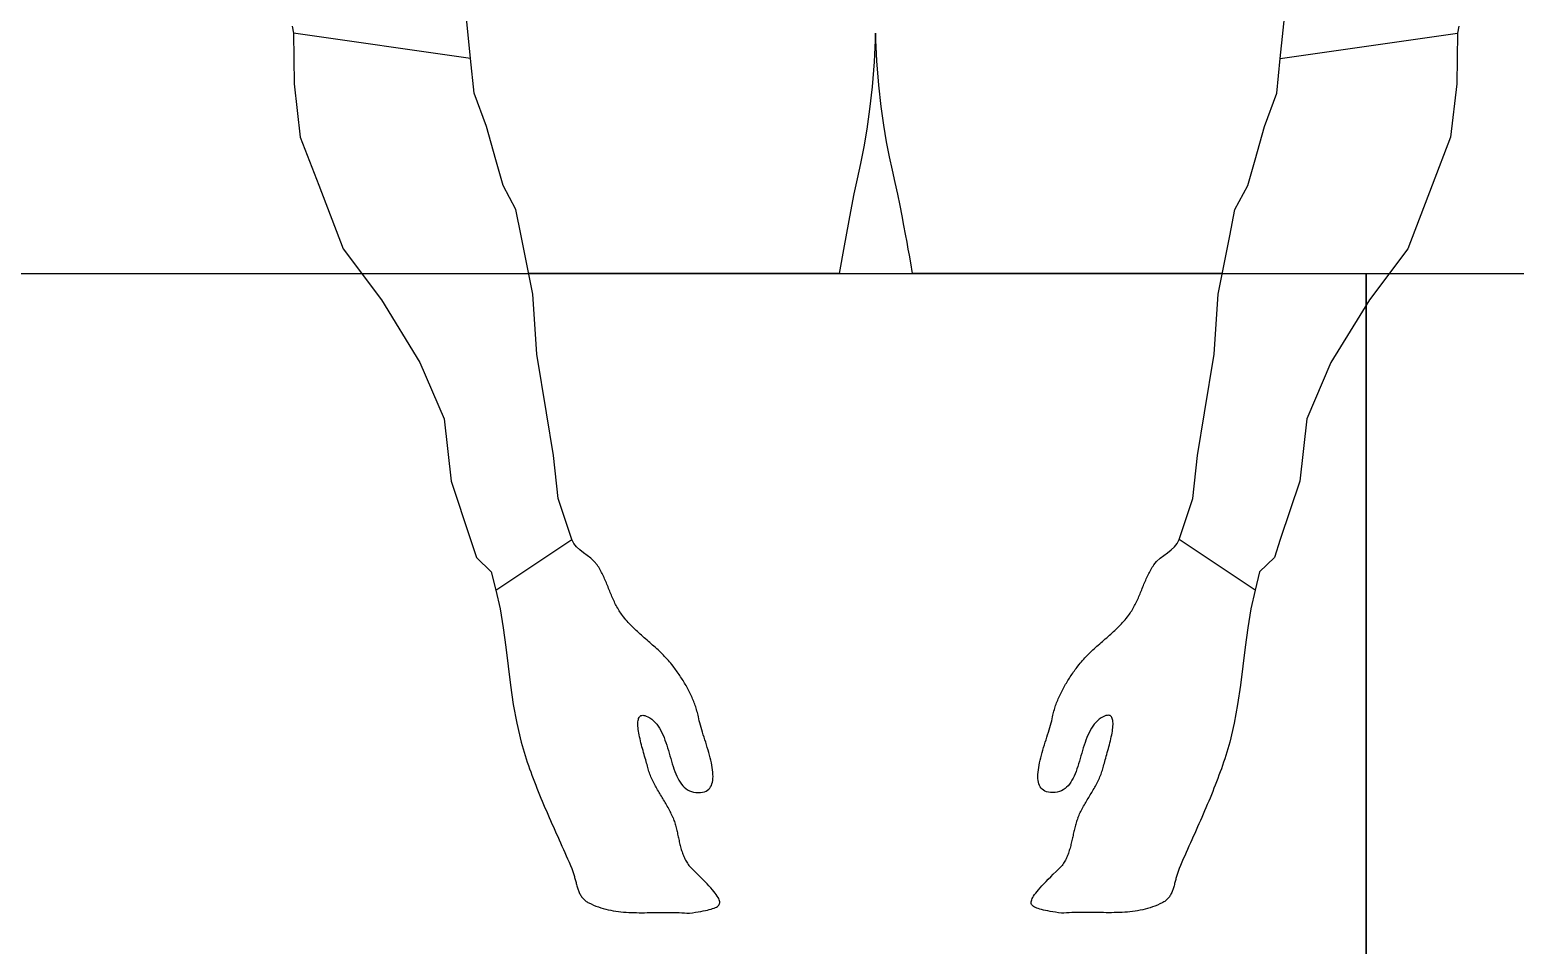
# Model space of a CAD drawing. Header units: millimetres. Extents: x -155 to 94595, y -3153 to 63413.
# Drawn here: x 91413 to 92026, y 48250 to 48628 of the extents above; entities that cross this region are included whole.
import ezdxf

# ---------------------------------------------------------------- set-up
doc = ezdxf.new("R2010")
doc.units = ezdxf.units.MM
doc.linetypes.add('TRATTEGGIATA2', pattern=[0.375, 0.25, -0.125])
doc.layers.add('5', color=1, linetype='TRATTEGGIATA2')
doc.layers.add('int', color=185, linetype='Continuous')

msp = doc.modelspace()

# ---------------------------------------------------------------- linework, layer by layer
at = {"layer": '5'}
for points in [[(91964.86, 47626.989), (91364.86, 47626.989), (91364.86, 48526.989), (91964.86, 48526.989)], [(92564.86, 47626.989), (91964.86, 47626.989), (91964.86, 48526.989), (92564.86, 48526.989)]]:
    msp.add_lwpolyline(points, close=True, dxfattribs=at)
at = {"layer": 'int'}
for p, q in [((91594.993, 48615.687), (91592.912, 48636.501)), ((91929.403, 48615.687), (91931.484, 48636.501)), ((91521.309, 48629.086), (91521.841, 48626.137)), ((92003.087, 48629.086), (92002.555, 48626.137)), ((91594.993, 48615.687), (91521.841, 48626.137)), ((91521.841, 48626.137), (91522.062, 48605.271)), ((91762.198, 48626.137), (91761.624, 48614.351)), ((91762.754, 48614.717), (91762.198, 48626.137)), ((91929.403, 48615.687), (92002.555, 48626.137)), ((92002.555, 48626.137), (92002.334, 48605.271)), ((91596.425, 48601.371), (91594.993, 48615.687)), ((91761.624, 48614.351), (91760.811, 48603.967)), ((91763.535, 48604.687), (91762.754, 48614.717)), ((91927.971, 48601.371), (91929.403, 48615.687)), ((91522.062, 48605.271), (91524.659, 48583.279)), ((91760.811, 48603.967), (91759.803, 48594.783)), ((91764.496, 48595.883), (91763.535, 48604.687)), ((92002.334, 48605.271), (91999.737, 48583.279)), ((91601.497, 48587.697), (91596.425, 48601.371)), ((91922.899, 48587.697), (91927.971, 48601.371)), ((91759.803, 48594.783), (91758.641, 48586.599)), ((91765.588, 48588.142), (91764.496, 48595.883)), ((91605.444, 48573.886), (91601.497, 48587.697)), ((91758.641, 48586.599), (91757.37, 48579.214)), ((91766.766, 48581.301), (91765.588, 48588.142)), ((91918.953, 48573.886), (91922.899, 48587.697)), ((91524.659, 48583.279), (91532.291, 48563.435)), ((91757.37, 48579.214), (91756.031, 48572.427)), ((91767.981, 48575.195), (91766.766, 48581.301)), ((91999.737, 48583.279), (91992.105, 48563.435)), ((91608.47, 48563.292), (91605.444, 48573.886)), ((91769.187, 48569.661), (91767.981, 48575.195)), ((91915.926, 48563.292), (91918.953, 48573.886)), ((91756.031, 48572.427), (91754.668, 48566.037)), ((91770.338, 48564.536), (91769.187, 48569.661)), ((91532.291, 48563.435), (91542.393, 48537.173)), ((91613.731, 48553.35), (91608.47, 48563.292)), ((91754.668, 48566.037), (91753.324, 48559.844)), ((91771.393, 48559.688), (91770.338, 48564.536)), ((91910.665, 48553.35), (91915.926, 48563.292)), ((91992.105, 48563.435), (91982.004, 48537.173)), ((91753.324, 48559.844), (91751.834, 48552.539)), ((91772.35, 48555.107), (91771.393, 48559.688)), ((91773.21, 48550.818), (91772.35, 48555.107)), ((91615.894, 48542.535), (91613.731, 48553.35)), ((91751.834, 48552.539), (91749.209, 48538.394)), ((91773.978, 48546.843), (91773.21, 48550.818)), ((91908.502, 48542.535), (91910.665, 48553.35)), ((91620.726, 48518.375), (91615.894, 48542.535)), ((91774.657, 48543.205), (91773.978, 48546.843)), ((91775.251, 48539.928), (91774.657, 48543.205)), ((91903.67, 48518.375), (91908.502, 48542.535)), ((91542.393, 48537.173), (91558.228, 48516.125)), ((91749.209, 48538.394), (91747.178, 48526.989)), ((91775.763, 48537.034), (91775.251, 48539.928)), ((91776.197, 48534.547), (91775.763, 48537.034)), ((91982.004, 48537.173), (91966.168, 48516.125)), ((91776.76, 48531.308), (91776.197, 48534.547)), ((91777.511, 48526.989), (91776.76, 48531.308)), ((91747.178, 48526.989), (91619.003, 48526.989)), ((91905.393, 48526.989), (91777.511, 48526.989)), ((91622.295, 48493.68), (91620.726, 48518.375)), ((91902.102, 48493.68), (91903.67, 48518.375)), ((91558.228, 48516.125), (91574.093, 48490.283)), ((91966.168, 48516.125), (91950.303, 48490.283)), ((91626.344, 48469.383), (91622.295, 48493.68)), ((91898.052, 48469.383), (91902.102, 48493.68)), ((91574.093, 48490.283), (91584.096, 48466.943)), ((91950.303, 48490.283), (91940.3, 48466.943)), ((91629.264, 48451.861), (91626.344, 48469.383)), ((91895.132, 48451.861), (91898.052, 48469.383)), ((91584.096, 48466.943), (91586.973, 48441.193)), ((91940.3, 48466.943), (91937.424, 48441.193)), ((91631.17, 48434.004), (91629.264, 48451.861)), ((91893.226, 48434.004), (91895.132, 48451.861)), ((91586.973, 48441.193), (91594.993, 48417.131)), ((91937.424, 48441.193), (91929.403, 48417.131)), ((91636.794, 48417.131), (91631.17, 48434.004)), ((91887.602, 48417.131), (91893.226, 48434.004)), ((91594.993, 48417.131), (91597.461, 48409.729)), ((91605.444, 48396.231), (91636.794, 48417.131)), ((91637.586, 48415.485), (91636.794, 48417.131)), ((91638.711, 48414.07), (91637.586, 48415.485)), ((91640.075, 48412.818), (91638.711, 48414.07)), ((91884.321, 48412.818), (91885.685, 48414.07)), ((91885.685, 48414.07), (91886.81, 48415.485)), ((91886.81, 48415.485), (91887.602, 48417.131)), ((91918.953, 48396.231), (91887.602, 48417.131)), ((91929.403, 48417.131), (91926.936, 48409.729)), ((91597.461, 48409.729), (91603.547, 48403.817)), ((91641.586, 48411.664), (91640.075, 48412.818)), ((91643.152, 48410.54), (91641.586, 48411.664)), ((91644.678, 48409.38), (91643.152, 48410.54)), ((91646.074, 48408.116), (91644.678, 48409.38)), ((91647.245, 48406.681), (91646.074, 48408.116)), ((91877.151, 48406.681), (91878.322, 48408.116)), ((91878.322, 48408.116), (91879.718, 48409.38)), ((91879.718, 48409.38), (91881.245, 48410.54)), ((91881.245, 48410.54), (91882.81, 48411.664)), ((91882.81, 48411.664), (91884.321, 48412.818)), ((91926.936, 48409.729), (91920.849, 48403.817)), ((91603.547, 48403.817), (91605.444, 48396.231)), ((91647.572, 48406.179), (91647.245, 48406.681)), ((91647.888, 48405.67), (91647.572, 48406.179)), ((91648.195, 48405.155), (91647.888, 48405.67)), ((91648.491, 48404.635), (91648.195, 48405.155)), ((91648.779, 48404.11), (91648.491, 48404.635)), ((91649.059, 48403.58), (91648.779, 48404.11)), ((91649.331, 48403.046), (91649.059, 48403.58)), ((91649.595, 48402.507), (91649.331, 48403.046)), ((91649.854, 48401.965), (91649.595, 48402.507)), ((91650.106, 48401.42), (91649.854, 48401.965)), ((91650.354, 48400.871), (91650.106, 48401.42)), ((91874.042, 48400.871), (91874.29, 48401.42)), ((91874.29, 48401.42), (91874.542, 48401.965)), ((91874.542, 48401.965), (91874.801, 48402.507)), ((91874.801, 48402.507), (91875.065, 48403.046)), ((91875.065, 48403.046), (91875.337, 48403.58)), ((91875.337, 48403.58), (91875.617, 48404.11)), ((91875.617, 48404.11), (91875.905, 48404.635)), ((91875.905, 48404.635), (91876.201, 48405.155)), ((91876.201, 48405.155), (91876.508, 48405.67)), ((91876.508, 48405.67), (91876.824, 48406.179)), ((91876.824, 48406.179), (91877.151, 48406.681)), ((91920.849, 48403.817), (91918.953, 48396.231)), ((91605.444, 48396.231), (91607.14, 48388.471)), ((91650.597, 48400.32), (91650.354, 48400.871)), ((91650.836, 48399.767), (91650.597, 48400.32)), ((91651.071, 48399.211), (91650.836, 48399.767)), ((91651.304, 48398.655), (91651.071, 48399.211)), ((91651.535, 48398.097), (91651.304, 48398.655)), ((91651.764, 48397.538), (91651.535, 48398.097)), ((91651.992, 48396.979), (91651.764, 48397.538)), ((91652.221, 48396.42), (91651.992, 48396.979)), ((91652.449, 48395.861), (91652.221, 48396.42)), ((91652.679, 48395.303), (91652.449, 48395.861)), ((91652.91, 48394.745), (91652.679, 48395.303)), ((91871.486, 48394.745), (91871.717, 48395.303)), ((91871.717, 48395.303), (91871.947, 48395.861)), ((91871.947, 48395.861), (91872.175, 48396.42)), ((91872.175, 48396.42), (91872.404, 48396.979)), ((91872.404, 48396.979), (91872.632, 48397.538)), ((91872.632, 48397.538), (91872.861, 48398.097)), ((91872.861, 48398.097), (91873.092, 48398.655)), ((91873.092, 48398.655), (91873.325, 48399.211)), ((91873.325, 48399.211), (91873.561, 48399.767)), ((91873.561, 48399.767), (91873.799, 48400.32)), ((91873.799, 48400.32), (91874.042, 48400.871)), ((91918.953, 48396.231), (91917.256, 48388.471)), ((91653.144, 48394.19), (91652.91, 48394.745)), ((91653.38, 48393.635), (91653.144, 48394.19)), ((91653.62, 48393.083), (91653.38, 48393.635)), ((91653.864, 48392.534), (91653.62, 48393.083)), ((91654.113, 48391.987), (91653.864, 48392.534)), ((91654.367, 48391.444), (91654.113, 48391.987)), ((91654.628, 48390.904), (91654.367, 48391.444)), ((91654.894, 48390.368), (91654.628, 48390.904)), ((91655.168, 48389.836), (91654.894, 48390.368)), ((91655.45, 48389.309), (91655.168, 48389.836)), ((91655.741, 48388.787), (91655.45, 48389.309)), ((91656.04, 48388.27), (91655.741, 48388.787)), ((91868.356, 48388.27), (91868.656, 48388.787)), ((91868.656, 48388.787), (91868.946, 48389.309)), ((91868.946, 48389.309), (91869.228, 48389.836)), ((91869.228, 48389.836), (91869.502, 48390.368)), ((91869.502, 48390.368), (91869.769, 48390.904)), ((91869.769, 48390.904), (91870.029, 48391.444)), ((91870.029, 48391.444), (91870.283, 48391.987)), ((91870.283, 48391.987), (91870.532, 48392.534)), ((91870.532, 48392.534), (91870.776, 48393.083)), ((91870.776, 48393.083), (91871.016, 48393.635)), ((91871.016, 48393.635), (91871.252, 48394.19)), ((91871.252, 48394.19), (91871.486, 48394.745)), ((91607.14, 48388.471), (91608.461, 48380.634)), ((91656.349, 48387.759), (91656.04, 48388.27)), ((91656.669, 48387.255), (91656.349, 48387.759)), ((91656.999, 48386.756), (91656.669, 48387.255)), ((91657.341, 48386.265), (91656.999, 48386.756)), ((91657.695, 48385.78), (91657.341, 48386.265)), ((91658.157, 48385.178), (91657.695, 48385.78)), ((91658.63, 48384.587), (91658.157, 48385.178)), ((91659.114, 48384.005), (91658.63, 48384.587)), ((91659.609, 48383.433), (91659.114, 48384.005)), ((91660.114, 48382.869), (91659.609, 48383.433)), ((91660.628, 48382.314), (91660.114, 48382.869)), ((91863.768, 48382.314), (91864.282, 48382.869)), ((91864.282, 48382.869), (91864.787, 48383.433)), ((91864.787, 48383.433), (91865.282, 48384.005)), ((91865.282, 48384.005), (91865.766, 48384.587)), ((91865.766, 48384.587), (91866.239, 48385.178)), ((91866.239, 48385.178), (91866.701, 48385.78)), ((91866.701, 48385.78), (91867.055, 48386.265)), ((91867.055, 48386.265), (91867.397, 48386.756)), ((91867.397, 48386.756), (91867.728, 48387.255)), ((91867.728, 48387.255), (91868.047, 48387.759)), ((91868.047, 48387.759), (91868.356, 48388.27)), ((91917.256, 48388.471), (91915.935, 48380.634)), ((91608.461, 48380.634), (91609.538, 48372.748)), ((91661.15, 48381.766), (91660.628, 48382.314)), ((91661.681, 48381.225), (91661.15, 48381.766)), ((91662.219, 48380.691), (91661.681, 48381.225)), ((91662.763, 48380.163), (91662.219, 48380.691)), ((91663.313, 48379.639), (91662.763, 48380.163)), ((91663.869, 48379.121), (91663.313, 48379.639)), ((91664.43, 48378.607), (91663.869, 48379.121)), ((91664.994, 48378.097), (91664.43, 48378.607)), ((91665.562, 48377.59), (91664.994, 48378.097)), ((91666.133, 48377.085), (91665.562, 48377.59)), ((91666.707, 48376.582), (91666.133, 48377.085)), ((91667.282, 48376.081), (91666.707, 48376.582)), ((91857.115, 48376.081), (91857.689, 48376.582)), ((91857.689, 48376.582), (91858.263, 48377.085)), ((91858.263, 48377.085), (91858.834, 48377.59)), ((91858.834, 48377.59), (91859.402, 48378.097)), ((91859.402, 48378.097), (91859.966, 48378.607)), ((91859.966, 48378.607), (91860.527, 48379.121)), ((91860.527, 48379.121), (91861.083, 48379.639)), ((91861.083, 48379.639), (91861.633, 48380.163)), ((91861.633, 48380.163), (91862.178, 48380.691)), ((91862.178, 48380.691), (91862.715, 48381.225)), ((91862.715, 48381.225), (91863.246, 48381.766)), ((91863.246, 48381.766), (91863.768, 48382.314)), ((91915.935, 48380.634), (91914.858, 48372.748)), ((91609.538, 48372.748), (91610.504, 48364.839)), ((91667.857, 48375.58), (91667.282, 48376.081)), ((91668.433, 48375.08), (91667.857, 48375.58)), ((91669.009, 48374.579), (91668.433, 48375.08)), ((91669.584, 48374.078), (91669.009, 48374.579)), ((91670.157, 48373.575), (91669.584, 48374.078)), ((91670.728, 48373.071), (91670.157, 48373.575)), ((91671.296, 48372.563), (91670.728, 48373.071)), ((91671.861, 48372.053), (91671.296, 48372.563)), ((91672.422, 48371.539), (91671.861, 48372.053)), ((91672.977, 48371.021), (91672.422, 48371.539)), ((91673.528, 48370.498), (91672.977, 48371.021)), ((91674.072, 48369.969), (91673.528, 48370.498)), ((91850.324, 48369.969), (91850.868, 48370.498)), ((91850.868, 48370.498), (91851.419, 48371.021)), ((91851.419, 48371.021), (91851.974, 48371.539)), ((91851.974, 48371.539), (91852.535, 48372.053)), ((91852.535, 48372.053), (91853.1, 48372.563)), ((91853.1, 48372.563), (91853.668, 48373.071)), ((91853.668, 48373.071), (91854.239, 48373.575)), ((91854.239, 48373.575), (91854.812, 48374.078)), ((91854.812, 48374.078), (91855.387, 48374.579)), ((91855.387, 48374.579), (91855.963, 48375.08)), ((91855.963, 48375.08), (91856.539, 48375.58)), ((91856.539, 48375.58), (91857.115, 48376.081)), ((91914.858, 48372.748), (91913.892, 48364.839)), ((91610.504, 48364.839), (91611.491, 48356.936)), ((91674.61, 48369.435), (91674.072, 48369.969)), ((91675.14, 48368.894), (91674.61, 48369.435)), ((91675.663, 48368.346), (91675.14, 48368.894)), ((91676.177, 48367.791), (91675.663, 48368.346)), ((91676.681, 48367.227), (91676.177, 48367.791)), ((91677.176, 48366.655), (91676.681, 48367.227)), ((91677.661, 48366.073), (91677.176, 48366.655)), ((91678.134, 48365.482), (91677.661, 48366.073)), ((91678.596, 48364.88), (91678.134, 48365.482)), ((91678.955, 48364.398), (91678.596, 48364.88)), ((91679.313, 48363.913), (91678.955, 48364.398)), ((91845.083, 48363.913), (91845.441, 48364.398)), ((91845.441, 48364.398), (91845.8, 48364.88)), ((91845.8, 48364.88), (91846.262, 48365.482)), ((91846.262, 48365.482), (91846.735, 48366.073)), ((91846.735, 48366.073), (91847.22, 48366.655)), ((91847.22, 48366.655), (91847.715, 48367.227)), ((91847.715, 48367.227), (91848.219, 48367.791)), ((91848.219, 48367.791), (91848.733, 48368.346)), ((91848.733, 48368.346), (91849.256, 48368.894)), ((91849.256, 48368.894), (91849.786, 48369.435)), ((91849.786, 48369.435), (91850.324, 48369.969)), ((91913.892, 48364.839), (91912.905, 48356.936)), ((91679.668, 48363.425), (91679.313, 48363.913)), ((91680.021, 48362.935), (91679.668, 48363.425)), ((91680.371, 48362.441), (91680.021, 48362.935)), ((91680.718, 48361.945), (91680.371, 48362.441)), ((91681.062, 48361.446), (91680.718, 48361.945)), ((91681.402, 48360.944), (91681.062, 48361.446)), ((91681.739, 48360.439), (91681.402, 48360.944)), ((91682.072, 48359.931), (91681.739, 48360.439)), ((91682.401, 48359.421), (91682.072, 48359.931)), ((91682.726, 48358.908), (91682.401, 48359.421)), ((91683.046, 48358.391), (91682.726, 48358.908)), ((91683.362, 48357.873), (91683.046, 48358.391)), ((91841.034, 48357.873), (91841.35, 48358.391)), ((91841.35, 48358.391), (91841.67, 48358.908)), ((91841.67, 48358.908), (91841.995, 48359.421)), ((91841.995, 48359.421), (91842.324, 48359.931)), ((91842.324, 48359.931), (91842.657, 48360.439)), ((91842.657, 48360.439), (91842.994, 48360.944)), ((91842.994, 48360.944), (91843.334, 48361.446)), ((91843.334, 48361.446), (91843.678, 48361.945)), ((91843.678, 48361.945), (91844.025, 48362.441)), ((91844.025, 48362.441), (91844.375, 48362.935)), ((91844.375, 48362.935), (91844.728, 48363.425)), ((91844.728, 48363.425), (91845.083, 48363.913)), ((91611.491, 48356.936), (91612.63, 48349.065)), ((91683.672, 48357.351), (91683.362, 48357.873)), ((91683.978, 48356.826), (91683.672, 48357.351)), ((91684.277, 48356.299), (91683.978, 48356.826)), ((91684.572, 48355.768), (91684.277, 48356.299)), ((91684.86, 48355.235), (91684.572, 48355.768)), ((91685.142, 48354.699), (91684.86, 48355.235)), ((91685.418, 48354.16), (91685.142, 48354.699)), ((91685.688, 48353.619), (91685.418, 48354.16)), ((91685.95, 48353.074), (91685.688, 48353.619)), ((91686.206, 48352.527), (91685.95, 48353.074)), ((91686.454, 48351.977), (91686.206, 48352.527)), ((91686.695, 48351.424), (91686.454, 48351.977)), ((91837.701, 48351.424), (91837.942, 48351.977)), ((91837.942, 48351.977), (91838.19, 48352.527)), ((91838.19, 48352.527), (91838.446, 48353.074)), ((91838.446, 48353.074), (91838.709, 48353.619)), ((91838.709, 48353.619), (91838.978, 48354.16)), ((91838.978, 48354.16), (91839.254, 48354.699)), ((91839.254, 48354.699), (91839.536, 48355.235)), ((91839.536, 48355.235), (91839.824, 48355.768)), ((91839.824, 48355.768), (91840.119, 48356.299)), ((91840.119, 48356.299), (91840.419, 48356.826)), ((91840.419, 48356.826), (91840.724, 48357.351)), ((91840.724, 48357.351), (91841.034, 48357.873)), ((91912.905, 48356.936), (91911.766, 48349.065)), ((91612.63, 48349.065), (91614.054, 48341.254)), ((91686.928, 48350.868), (91686.695, 48351.424)), ((91687.154, 48350.31), (91686.928, 48350.868)), ((91687.371, 48349.748), (91687.154, 48350.31)), ((91687.58, 48349.184), (91687.371, 48349.748)), ((91687.78, 48348.617), (91687.58, 48349.184)), ((91687.971, 48348.047), (91687.78, 48348.617)), ((91688.154, 48347.474), (91687.971, 48348.047)), ((91688.327, 48346.899), (91688.154, 48347.474)), ((91688.491, 48346.321), (91688.327, 48346.899)), ((91688.645, 48345.74), (91688.491, 48346.321)), ((91835.752, 48345.74), (91835.905, 48346.321)), ((91835.905, 48346.321), (91836.069, 48346.899)), ((91836.069, 48346.899), (91836.242, 48347.474)), ((91836.242, 48347.474), (91836.425, 48348.047)), ((91836.425, 48348.047), (91836.616, 48348.617)), ((91836.616, 48348.617), (91836.816, 48349.184)), ((91836.816, 48349.184), (91837.025, 48349.748)), ((91837.025, 48349.748), (91837.242, 48350.31)), ((91837.242, 48350.31), (91837.468, 48350.868)), ((91837.468, 48350.868), (91837.701, 48351.424)), ((91911.766, 48349.065), (91910.342, 48341.254)), ((91614.054, 48341.254), (91615.894, 48333.529)), ((91664.09, 48341.333), (91664.118, 48341.895)), ((91664.093, 48340.731), (91664.09, 48341.333)), ((91664.124, 48340.093), (91664.093, 48340.731)), ((91664.118, 48341.895), (91664.178, 48342.413)), ((91664.182, 48339.42), (91664.124, 48340.093)), ((91664.178, 48342.413), (91664.273, 48342.884)), ((91664.273, 48342.884), (91664.403, 48343.304)), ((91664.403, 48343.304), (91664.573, 48343.671)), ((91664.573, 48343.671), (91664.782, 48343.98)), ((91664.782, 48343.98), (91665.034, 48344.228)), ((91665.034, 48344.228), (91665.33, 48344.412)), ((91665.33, 48344.412), (91665.672, 48344.529)), ((91665.672, 48344.529), (91666.062, 48344.575)), ((91666.062, 48344.575), (91666.503, 48344.546)), ((91666.503, 48344.546), (91666.995, 48344.439)), ((91666.995, 48344.439), (91667.542, 48344.252)), ((91667.542, 48344.252), (91668.145, 48343.979)), ((91668.145, 48343.979), (91668.999, 48343.499)), ((91668.999, 48343.499), (91669.794, 48342.945)), ((91669.794, 48342.945), (91670.534, 48342.322)), ((91670.534, 48342.322), (91671.222, 48341.634)), ((91671.222, 48341.634), (91671.862, 48340.887)), ((91671.862, 48340.887), (91672.458, 48340.084)), ((91672.458, 48340.084), (91673.012, 48339.23)), ((91688.789, 48345.156), (91688.645, 48345.74)), ((91688.922, 48344.569), (91688.789, 48345.156)), ((91689.046, 48343.979), (91688.922, 48344.569)), ((91689.22, 48343.168), (91689.046, 48343.979)), ((91689.425, 48342.317), (91689.22, 48343.168)), ((91689.656, 48341.43), (91689.425, 48342.317)), ((91689.911, 48340.51), (91689.656, 48341.43)), ((91690.186, 48339.56), (91689.911, 48340.51)), ((91834.21, 48339.56), (91834.485, 48340.51)), ((91834.485, 48340.51), (91834.74, 48341.43)), ((91834.74, 48341.43), (91834.972, 48342.317)), ((91834.972, 48342.317), (91835.176, 48343.168)), ((91835.176, 48343.168), (91835.35, 48343.979)), ((91835.35, 48343.979), (91835.474, 48344.569)), ((91835.474, 48344.569), (91835.607, 48345.156)), ((91835.607, 48345.156), (91835.752, 48345.74)), ((91851.938, 48340.084), (91851.384, 48339.23)), ((91852.534, 48340.887), (91851.938, 48340.084)), ((91853.174, 48341.634), (91852.534, 48340.887)), ((91853.863, 48342.322), (91853.174, 48341.634)), ((91854.603, 48342.945), (91853.863, 48342.322)), ((91855.397, 48343.499), (91854.603, 48342.945)), ((91856.251, 48343.979), (91855.397, 48343.499)), ((91856.854, 48344.252), (91856.251, 48343.979)), ((91857.401, 48344.439), (91856.854, 48344.252)), ((91857.893, 48344.546), (91857.401, 48344.439)), ((91858.334, 48344.575), (91857.893, 48344.546)), ((91858.724, 48344.529), (91858.334, 48344.575)), ((91859.066, 48344.412), (91858.724, 48344.529)), ((91859.362, 48344.228), (91859.066, 48344.412)), ((91859.614, 48343.98), (91859.362, 48344.228)), ((91859.824, 48343.671), (91859.614, 48343.98)), ((91859.993, 48343.304), (91859.824, 48343.671)), ((91860.123, 48342.884), (91859.993, 48343.304)), ((91860.218, 48342.413), (91860.123, 48342.884)), ((91860.214, 48339.42), (91860.272, 48340.093)), ((91860.278, 48341.895), (91860.218, 48342.413)), ((91860.272, 48340.093), (91860.303, 48340.731)), ((91860.306, 48341.333), (91860.278, 48341.895)), ((91860.303, 48340.731), (91860.306, 48341.333)), ((91910.342, 48341.254), (91908.502, 48333.529)), ((91615.894, 48333.529), (91616.281, 48332.138)), ((91664.264, 48338.718), (91664.182, 48339.42)), ((91664.369, 48337.989), (91664.264, 48338.718)), ((91664.494, 48337.237), (91664.369, 48337.989)), ((91664.638, 48336.465), (91664.494, 48337.237)), ((91664.798, 48335.677), (91664.638, 48336.465)), ((91664.973, 48334.876), (91664.798, 48335.677)), ((91665.161, 48334.065), (91664.973, 48334.876)), ((91665.359, 48333.248), (91665.161, 48334.065)), ((91673.012, 48339.23), (91673.528, 48338.33)), ((91673.528, 48338.33), (91674.009, 48337.388)), ((91674.009, 48337.388), (91674.459, 48336.41)), ((91674.459, 48336.41), (91674.881, 48335.399)), ((91674.881, 48335.399), (91675.278, 48334.36)), ((91675.278, 48334.36), (91675.654, 48333.299)), ((91690.479, 48338.584), (91690.186, 48339.56)), ((91690.786, 48337.585), (91690.479, 48338.584)), ((91691.104, 48336.566), (91690.786, 48337.585)), ((91691.429, 48335.53), (91691.104, 48336.566)), ((91691.76, 48334.48), (91691.429, 48335.53)), ((91692.091, 48333.42), (91691.76, 48334.48)), ((91832.305, 48333.42), (91832.636, 48334.48)), ((91832.636, 48334.48), (91832.967, 48335.53)), ((91832.967, 48335.53), (91833.292, 48336.566)), ((91833.292, 48336.566), (91833.61, 48337.585)), ((91833.61, 48337.585), (91833.917, 48338.584)), ((91833.917, 48338.584), (91834.21, 48339.56)), ((91849.118, 48334.36), (91848.742, 48333.299)), ((91849.516, 48335.399), (91849.118, 48334.36)), ((91849.937, 48336.41), (91849.516, 48335.399)), ((91850.387, 48337.388), (91849.937, 48336.41)), ((91850.869, 48338.33), (91850.387, 48337.388)), ((91851.384, 48339.23), (91850.869, 48338.33)), ((91859.037, 48333.248), (91859.236, 48334.065)), ((91859.236, 48334.065), (91859.423, 48334.876)), ((91859.423, 48334.876), (91859.598, 48335.677)), ((91859.598, 48335.677), (91859.758, 48336.465)), ((91859.758, 48336.465), (91859.902, 48337.237)), ((91859.902, 48337.237), (91860.027, 48337.989)), ((91860.027, 48337.989), (91860.132, 48338.718)), ((91860.132, 48338.718), (91860.214, 48339.42)), ((91908.502, 48333.529), (91908.115, 48332.138)), ((91616.281, 48332.138), (91616.682, 48330.751)), ((91616.682, 48330.751), (91617.096, 48329.369)), ((91617.096, 48329.369), (91617.524, 48327.991)), ((91617.524, 48327.991), (91617.963, 48326.618)), ((91665.566, 48332.429), (91665.359, 48333.248)), ((91665.779, 48331.61), (91665.566, 48332.429)), ((91665.998, 48330.795), (91665.779, 48331.61)), ((91666.219, 48329.988), (91665.998, 48330.795)), ((91666.44, 48329.191), (91666.219, 48329.988)), ((91666.661, 48328.409), (91666.44, 48329.191)), ((91666.879, 48327.645), (91666.661, 48328.409)), ((91667.091, 48326.902), (91666.879, 48327.645)), ((91675.654, 48333.299), (91676.012, 48332.218)), ((91676.012, 48332.218), (91676.356, 48331.124)), ((91676.356, 48331.124), (91676.689, 48330.02)), ((91676.689, 48330.02), (91677.014, 48328.912)), ((91677.014, 48328.912), (91677.335, 48327.803)), ((91677.335, 48327.803), (91677.655, 48326.699)), ((91692.421, 48332.353), (91692.091, 48333.42)), ((91692.747, 48331.282), (91692.421, 48332.353)), ((91693.064, 48330.21), (91692.747, 48331.282)), ((91693.369, 48329.141), (91693.064, 48330.21)), ((91693.66, 48328.078), (91693.369, 48329.141)), ((91693.934, 48327.024), (91693.66, 48328.078)), ((91830.462, 48327.024), (91830.736, 48328.078)), ((91830.736, 48328.078), (91831.027, 48329.141)), ((91831.027, 48329.141), (91831.333, 48330.21)), ((91831.333, 48330.21), (91831.65, 48331.282)), ((91831.65, 48331.282), (91831.975, 48332.353)), ((91831.975, 48332.353), (91832.305, 48333.42)), ((91847.061, 48327.803), (91846.741, 48326.699)), ((91847.382, 48328.912), (91847.061, 48327.803)), ((91847.707, 48330.02), (91847.382, 48328.912)), ((91848.04, 48331.124), (91847.707, 48330.02)), ((91848.384, 48332.218), (91848.04, 48331.124)), ((91848.742, 48333.299), (91848.384, 48332.218)), ((91857.305, 48326.902), (91857.518, 48327.645)), ((91857.518, 48327.645), (91857.735, 48328.409)), ((91857.735, 48328.409), (91857.956, 48329.191)), ((91857.956, 48329.191), (91858.177, 48329.988)), ((91858.177, 48329.988), (91858.399, 48330.795)), ((91858.399, 48330.795), (91858.617, 48331.61)), ((91858.617, 48331.61), (91858.83, 48332.429)), ((91858.83, 48332.429), (91859.037, 48333.248)), ((91906.873, 48327.991), (91906.433, 48326.618)), ((91907.3, 48329.369), (91906.873, 48327.991)), ((91907.714, 48330.751), (91907.3, 48329.369)), ((91908.115, 48332.138), (91907.714, 48330.751)), ((91617.963, 48326.618), (91618.415, 48325.248)), ((91618.415, 48325.248), (91618.877, 48323.883)), ((91618.877, 48323.883), (91619.351, 48322.521)), ((91619.351, 48322.521), (91619.835, 48321.163)), ((91667.296, 48326.183), (91667.091, 48326.902)), ((91667.492, 48325.493), (91667.296, 48326.183)), ((91667.677, 48324.833), (91667.492, 48325.493)), ((91667.849, 48324.209), (91667.677, 48324.833)), ((91668.006, 48323.623), (91667.849, 48324.209)), ((91668.145, 48323.079), (91668.006, 48323.623)), ((91668.299, 48322.498), (91668.145, 48323.079)), ((91668.466, 48321.923), (91668.299, 48322.498)), ((91668.647, 48321.353), (91668.466, 48321.923)), ((91668.841, 48320.789), (91668.647, 48321.353)), ((91677.655, 48326.699), (91677.977, 48325.604)), ((91677.977, 48325.604), (91678.305, 48324.522)), ((91678.305, 48324.522), (91678.642, 48323.459)), ((91678.642, 48323.459), (91678.992, 48322.419)), ((91678.992, 48322.419), (91679.358, 48321.406)), ((91679.358, 48321.406), (91679.743, 48320.424)), ((91694.187, 48325.982), (91693.934, 48327.024)), ((91694.415, 48324.955), (91694.187, 48325.982)), ((91694.617, 48323.947), (91694.415, 48324.955)), ((91694.788, 48322.961), (91694.617, 48323.947)), ((91694.925, 48322), (91694.788, 48322.961)), ((91695.026, 48321.067), (91694.925, 48322)), ((91829.37, 48321.067), (91829.471, 48322)), ((91829.471, 48322), (91829.608, 48322.961)), ((91829.608, 48322.961), (91829.779, 48323.947)), ((91829.779, 48323.947), (91829.981, 48324.955)), ((91829.981, 48324.955), (91830.209, 48325.982)), ((91830.209, 48325.982), (91830.462, 48327.024)), ((91845.038, 48321.406), (91844.654, 48320.424)), ((91845.404, 48322.419), (91845.038, 48321.406)), ((91845.754, 48323.459), (91845.404, 48322.419)), ((91846.091, 48324.522), (91845.754, 48323.459)), ((91846.419, 48325.604), (91846.091, 48324.522)), ((91846.741, 48326.699), (91846.419, 48325.604)), ((91855.555, 48320.789), (91855.749, 48321.353)), ((91855.749, 48321.353), (91855.93, 48321.923)), ((91855.93, 48321.923), (91856.098, 48322.498)), ((91856.098, 48322.498), (91856.251, 48323.079)), ((91856.251, 48323.079), (91856.391, 48323.623)), ((91856.391, 48323.623), (91856.547, 48324.209)), ((91856.547, 48324.209), (91856.719, 48324.833)), ((91856.719, 48324.833), (91856.904, 48325.493)), ((91856.904, 48325.493), (91857.1, 48326.183)), ((91857.1, 48326.183), (91857.305, 48326.902)), ((91905.045, 48322.521), (91904.561, 48321.163)), ((91905.519, 48323.883), (91905.045, 48322.521)), ((91905.982, 48325.248), (91905.519, 48323.883)), ((91906.433, 48326.618), (91905.982, 48325.248)), ((91619.835, 48321.163), (91620.329, 48319.808)), ((91620.329, 48319.808), (91620.833, 48318.456)), ((91620.833, 48318.456), (91621.345, 48317.107)), ((91621.345, 48317.107), (91621.866, 48315.762)), ((91621.866, 48315.762), (91622.395, 48314.419)), ((91669.047, 48320.229), (91668.841, 48320.789)), ((91669.264, 48319.674), (91669.047, 48320.229)), ((91669.493, 48319.124), (91669.264, 48319.674)), ((91669.731, 48318.577), (91669.493, 48319.124)), ((91669.979, 48318.035), (91669.731, 48318.577)), ((91670.236, 48317.495), (91669.979, 48318.035)), ((91670.502, 48316.959), (91670.236, 48317.495)), ((91670.775, 48316.426), (91670.502, 48316.959)), ((91671.054, 48315.896), (91670.775, 48316.426)), ((91671.341, 48315.368), (91671.054, 48315.896)), ((91671.632, 48314.843), (91671.341, 48315.368)), ((91679.743, 48320.424), (91680.15, 48319.48)), ((91680.15, 48319.48), (91680.584, 48318.577)), ((91680.584, 48318.577), (91681.047, 48317.72)), ((91681.047, 48317.72), (91681.543, 48316.913)), ((91681.543, 48316.913), (91682.075, 48316.161)), ((91682.075, 48316.161), (91682.646, 48315.468)), ((91682.646, 48315.468), (91683.26, 48314.84)), ((91694.128, 48315.013), (91694.436, 48315.603)), ((91694.436, 48315.603), (91694.681, 48316.247)), ((91694.681, 48316.247), (91694.868, 48316.942)), ((91694.868, 48316.942), (91694.998, 48317.685)), ((91694.998, 48317.685), (91695.076, 48318.472)), ((91695.087, 48320.166), (91695.026, 48321.067)), ((91695.076, 48318.472), (91695.105, 48319.3)), ((91695.105, 48319.3), (91695.087, 48320.166)), ((91829.291, 48319.3), (91829.309, 48320.166)), ((91829.32, 48318.472), (91829.291, 48319.3)), ((91829.309, 48320.166), (91829.37, 48321.067)), ((91829.398, 48317.685), (91829.32, 48318.472)), ((91829.528, 48316.942), (91829.398, 48317.685)), ((91829.715, 48316.247), (91829.528, 48316.942)), ((91829.96, 48315.603), (91829.715, 48316.247)), ((91830.268, 48315.013), (91829.96, 48315.603)), ((91841.75, 48315.468), (91841.136, 48314.84)), ((91842.322, 48316.161), (91841.75, 48315.468)), ((91842.854, 48316.913), (91842.322, 48316.161)), ((91843.349, 48317.72), (91842.854, 48316.913)), ((91843.812, 48318.577), (91843.349, 48317.72)), ((91844.246, 48319.48), (91843.812, 48318.577)), ((91844.654, 48320.424), (91844.246, 48319.48)), ((91852.764, 48314.843), (91853.056, 48315.368)), ((91853.056, 48315.368), (91853.342, 48315.896)), ((91853.342, 48315.896), (91853.621, 48316.426)), ((91853.621, 48316.426), (91853.894, 48316.959)), ((91853.894, 48316.959), (91854.16, 48317.495)), ((91854.16, 48317.495), (91854.417, 48318.035)), ((91854.417, 48318.035), (91854.665, 48318.577)), ((91854.665, 48318.577), (91854.904, 48319.124)), ((91854.904, 48319.124), (91855.132, 48319.674)), ((91855.132, 48319.674), (91855.349, 48320.229)), ((91855.349, 48320.229), (91855.555, 48320.789)), ((91902.53, 48315.762), (91902.001, 48314.419)), ((91903.051, 48317.107), (91902.53, 48315.762)), ((91903.563, 48318.456), (91903.051, 48317.107)), ((91904.067, 48319.808), (91903.563, 48318.456)), ((91904.561, 48321.163), (91904.067, 48319.808)), ((91622.395, 48314.419), (91622.932, 48313.079)), ((91622.932, 48313.079), (91623.475, 48311.741)), ((91623.475, 48311.741), (91624.025, 48310.405)), ((91624.025, 48310.405), (91624.582, 48309.072)), ((91624.582, 48309.072), (91625.143, 48307.74)), ((91671.929, 48314.319), (91671.632, 48314.843)), ((91672.23, 48313.797), (91671.929, 48314.319)), ((91672.534, 48313.276), (91672.23, 48313.797)), ((91672.842, 48312.756), (91672.534, 48313.276)), ((91673.151, 48312.238), (91672.842, 48312.756)), ((91673.463, 48311.719), (91673.151, 48312.238)), ((91673.775, 48311.201), (91673.463, 48311.719)), ((91674.088, 48310.683), (91673.775, 48311.201)), ((91674.4, 48310.165), (91674.088, 48310.683)), ((91674.712, 48309.646), (91674.4, 48310.165)), ((91675.021, 48309.127), (91674.712, 48309.646)), ((91675.329, 48308.606), (91675.021, 48309.127)), ((91683.26, 48314.84), (91683.921, 48314.281)), ((91683.921, 48314.281), (91684.631, 48313.795)), ((91684.631, 48313.795), (91685.395, 48313.387)), ((91685.395, 48313.387), (91686.215, 48313.062)), ((91686.215, 48313.062), (91687.094, 48312.824)), ((91687.094, 48312.824), (91688.037, 48312.678)), ((91688.037, 48312.678), (91689.046, 48312.628)), ((91689.046, 48312.628), (91689.966, 48312.669)), ((91689.966, 48312.669), (91690.798, 48312.79)), ((91690.798, 48312.79), (91691.545, 48312.988)), ((91691.545, 48312.988), (91692.212, 48313.259)), ((91692.212, 48313.259), (91692.8, 48313.6)), ((91692.8, 48313.6), (91693.313, 48314.008)), ((91693.313, 48314.008), (91693.755, 48314.48)), ((91693.755, 48314.48), (91694.128, 48315.013)), ((91830.641, 48314.48), (91830.268, 48315.013)), ((91831.083, 48314.008), (91830.641, 48314.48)), ((91831.596, 48313.6), (91831.083, 48314.008)), ((91832.184, 48313.259), (91831.596, 48313.6)), ((91832.851, 48312.988), (91832.184, 48313.259)), ((91833.598, 48312.79), (91832.851, 48312.988)), ((91834.43, 48312.669), (91833.598, 48312.79)), ((91835.35, 48312.628), (91834.43, 48312.669)), ((91836.359, 48312.678), (91835.35, 48312.628)), ((91837.302, 48312.824), (91836.359, 48312.678)), ((91838.182, 48313.062), (91837.302, 48312.824)), ((91839.001, 48313.387), (91838.182, 48313.062)), ((91839.765, 48313.795), (91839.001, 48313.387)), ((91840.475, 48314.281), (91839.765, 48313.795)), ((91841.136, 48314.84), (91840.475, 48314.281)), ((91849.067, 48308.606), (91849.375, 48309.127)), ((91849.375, 48309.127), (91849.684, 48309.646)), ((91849.684, 48309.646), (91849.996, 48310.165)), ((91849.996, 48310.165), (91850.308, 48310.683)), ((91850.308, 48310.683), (91850.621, 48311.201)), ((91850.621, 48311.201), (91850.933, 48311.719)), ((91850.933, 48311.719), (91851.245, 48312.238)), ((91851.245, 48312.238), (91851.554, 48312.756)), ((91851.554, 48312.756), (91851.862, 48313.276)), ((91851.862, 48313.276), (91852.166, 48313.797)), ((91852.166, 48313.797), (91852.467, 48314.319)), ((91852.467, 48314.319), (91852.764, 48314.843)), ((91899.815, 48309.072), (91899.253, 48307.74)), ((91900.371, 48310.405), (91899.815, 48309.072)), ((91900.921, 48311.741), (91900.371, 48310.405)), ((91901.464, 48313.079), (91900.921, 48311.741)), ((91902.001, 48314.419), (91901.464, 48313.079)), ((91625.143, 48307.74), (91625.71, 48306.411)), ((91625.71, 48306.411), (91626.281, 48305.083)), ((91626.281, 48305.083), (91626.857, 48303.756)), ((91626.857, 48303.756), (91627.436, 48302.431)), ((91675.633, 48308.084), (91675.329, 48308.606)), ((91675.934, 48307.561), (91675.633, 48308.084)), ((91676.23, 48307.035), (91675.934, 48307.561)), ((91676.522, 48306.508), (91676.23, 48307.035)), ((91676.808, 48305.978), (91676.522, 48306.508)), ((91677.087, 48305.445), (91676.808, 48305.978)), ((91677.36, 48304.91), (91677.087, 48305.445)), ((91677.625, 48304.371), (91677.36, 48304.91)), ((91677.882, 48303.829), (91677.625, 48304.371)), ((91678.129, 48303.282), (91677.882, 48303.829)), ((91678.368, 48302.732), (91678.129, 48303.282)), ((91846.028, 48302.732), (91846.267, 48303.282)), ((91846.267, 48303.282), (91846.515, 48303.829)), ((91846.515, 48303.829), (91846.771, 48304.371)), ((91846.771, 48304.371), (91847.036, 48304.91)), ((91847.036, 48304.91), (91847.309, 48305.445)), ((91847.309, 48305.445), (91847.588, 48305.978)), ((91847.588, 48305.978), (91847.874, 48306.508)), ((91847.874, 48306.508), (91848.166, 48307.035)), ((91848.166, 48307.035), (91848.462, 48307.561)), ((91848.462, 48307.561), (91848.763, 48308.084)), ((91848.763, 48308.084), (91849.067, 48308.606)), ((91897.54, 48303.756), (91896.961, 48302.431)), ((91898.115, 48305.083), (91897.54, 48303.756)), ((91898.686, 48306.411), (91898.115, 48305.083)), ((91899.253, 48307.74), (91898.686, 48306.411)), ((91627.436, 48302.431), (91628.018, 48301.107)), ((91628.018, 48301.107), (91628.603, 48299.784)), ((91628.603, 48299.784), (91629.189, 48298.461)), ((91629.189, 48298.461), (91629.778, 48297.14)), ((91629.778, 48297.14), (91630.368, 48295.819)), ((91678.596, 48302.178), (91678.368, 48302.732)), ((91678.596, 48302.178), (91678.787, 48301.684)), ((91678.787, 48301.684), (91678.968, 48301.185)), ((91678.968, 48301.185), (91679.14, 48300.682)), ((91679.14, 48300.682), (91679.304, 48300.175)), ((91679.304, 48300.175), (91679.459, 48299.664)), ((91679.459, 48299.664), (91679.607, 48299.15)), ((91679.607, 48299.15), (91679.748, 48298.633)), ((91679.748, 48298.633), (91679.884, 48298.114)), ((91679.884, 48298.114), (91680.014, 48297.592)), ((91680.014, 48297.592), (91680.14, 48297.069)), ((91680.14, 48297.069), (91680.263, 48296.544)), ((91844.256, 48297.069), (91844.133, 48296.544)), ((91844.382, 48297.592), (91844.256, 48297.069)), ((91844.512, 48298.114), (91844.382, 48297.592)), ((91844.648, 48298.633), (91844.512, 48298.114)), ((91844.789, 48299.15), (91844.648, 48298.633)), ((91844.937, 48299.664), (91844.789, 48299.15)), ((91845.093, 48300.175), (91844.937, 48299.664)), ((91845.256, 48300.682), (91845.093, 48300.175)), ((91845.428, 48301.185), (91845.256, 48300.682)), ((91845.609, 48301.684), (91845.428, 48301.185)), ((91845.8, 48302.178), (91845.609, 48301.684)), ((91845.8, 48302.178), (91846.028, 48302.732)), ((91894.618, 48297.14), (91894.028, 48295.819)), ((91895.207, 48298.461), (91894.618, 48297.14)), ((91895.794, 48299.784), (91895.207, 48298.461)), ((91896.378, 48301.107), (91895.794, 48299.784)), ((91896.961, 48302.431), (91896.378, 48301.107)), ((91630.368, 48295.819), (91630.958, 48294.498)), ((91630.958, 48294.498), (91631.549, 48293.178)), ((91631.549, 48293.178), (91632.139, 48291.858)), ((91632.139, 48291.858), (91632.729, 48290.537)), ((91680.263, 48296.544), (91680.383, 48296.018)), ((91680.383, 48296.018), (91680.5, 48295.491)), ((91680.5, 48295.491), (91680.616, 48294.963)), ((91680.616, 48294.963), (91680.731, 48294.435)), ((91680.731, 48294.435), (91680.846, 48293.907)), ((91680.846, 48293.907), (91680.961, 48293.38)), ((91680.961, 48293.38), (91681.078, 48292.854)), ((91681.078, 48292.854), (91681.198, 48292.328)), ((91681.198, 48292.328), (91681.319, 48291.805)), ((91681.319, 48291.805), (91681.445, 48291.283)), ((91681.445, 48291.283), (91681.575, 48290.763)), ((91681.575, 48290.763), (91681.709, 48290.245)), ((91842.822, 48290.763), (91842.687, 48290.245)), ((91842.951, 48291.283), (91842.822, 48290.763)), ((91843.077, 48291.805), (91842.951, 48291.283)), ((91843.199, 48292.328), (91843.077, 48291.805)), ((91843.318, 48292.854), (91843.199, 48292.328)), ((91843.435, 48293.38), (91843.318, 48292.854)), ((91843.55, 48293.907), (91843.435, 48293.38)), ((91843.665, 48294.435), (91843.55, 48293.907)), ((91843.78, 48294.963), (91843.665, 48294.435)), ((91843.896, 48295.491), (91843.78, 48294.963)), ((91844.014, 48296.018), (91843.896, 48295.491)), ((91844.133, 48296.544), (91844.014, 48296.018)), ((91892.257, 48291.858), (91891.667, 48290.537)), ((91892.847, 48293.178), (91892.257, 48291.858)), ((91893.438, 48294.498), (91892.847, 48293.178)), ((91894.028, 48295.819), (91893.438, 48294.498)), ((91632.729, 48290.537), (91633.318, 48289.216)), ((91633.318, 48289.216), (91633.904, 48287.895)), ((91633.904, 48287.895), (91634.489, 48286.573)), ((91634.489, 48286.573), (91635.07, 48285.251)), ((91635.07, 48285.251), (91635.649, 48283.928)), ((91681.709, 48290.245), (91681.85, 48289.731)), ((91681.85, 48289.731), (91681.996, 48289.22)), ((91681.996, 48289.22), (91682.15, 48288.712)), ((91682.15, 48288.712), (91682.312, 48288.208)), ((91682.312, 48288.208), (91682.482, 48287.708)), ((91682.482, 48287.708), (91682.662, 48287.213)), ((91682.662, 48287.213), (91682.852, 48286.722)), ((91682.852, 48286.722), (91683.052, 48286.237)), ((91683.052, 48286.237), (91683.264, 48285.758)), ((91683.264, 48285.758), (91683.488, 48285.284)), ((91683.488, 48285.284), (91683.725, 48284.816)), ((91683.725, 48284.816), (91683.975, 48284.355)), ((91840.672, 48284.816), (91840.421, 48284.355)), ((91840.908, 48285.284), (91840.672, 48284.816)), ((91841.132, 48285.758), (91840.908, 48285.284)), ((91841.344, 48286.237), (91841.132, 48285.758)), ((91841.544, 48286.722), (91841.344, 48286.237)), ((91841.734, 48287.213), (91841.544, 48286.722)), ((91841.914, 48287.708), (91841.734, 48287.213)), ((91842.084, 48288.208), (91841.914, 48287.708)), ((91842.246, 48288.712), (91842.084, 48288.208)), ((91842.4, 48289.22), (91842.246, 48288.712)), ((91842.546, 48289.731), (91842.4, 48289.22)), ((91842.687, 48290.245), (91842.546, 48289.731)), ((91889.326, 48285.251), (91888.747, 48283.928)), ((91889.907, 48286.573), (91889.326, 48285.251)), ((91890.492, 48287.895), (91889.907, 48286.573)), ((91891.079, 48289.216), (91890.492, 48287.895)), ((91891.667, 48290.537), (91891.079, 48289.216)), ((91635.649, 48283.928), (91636.224, 48282.603)), ((91636.224, 48282.603), (91636.794, 48281.277)), ((91636.794, 48281.277), (91636.95, 48280.901)), ((91636.95, 48280.901), (91637.097, 48280.516)), ((91637.097, 48280.516), (91637.237, 48280.123)), ((91637.237, 48280.123), (91637.371, 48279.722)), ((91637.371, 48279.722), (91637.499, 48279.316)), ((91637.499, 48279.316), (91637.622, 48278.903)), ((91637.622, 48278.903), (91637.742, 48278.486)), ((91637.742, 48278.486), (91637.857, 48278.065)), ((91683.975, 48284.355), (91684.24, 48283.901)), ((91684.24, 48283.901), (91684.52, 48283.454)), ((91684.52, 48283.454), (91684.815, 48283.015)), ((91684.815, 48283.015), (91685.127, 48282.584)), ((91686.4, 48281.311), (91685.127, 48282.584)), ((91687.606, 48280.102), (91686.4, 48281.311)), ((91688.745, 48278.957), (91687.606, 48280.102)), ((91689.817, 48277.873), (91688.745, 48278.957)), ((91834.579, 48277.873), (91835.651, 48278.957)), ((91835.651, 48278.957), (91836.79, 48280.102)), ((91836.79, 48280.102), (91837.996, 48281.311)), ((91837.996, 48281.311), (91839.269, 48282.584)), ((91839.581, 48283.015), (91839.269, 48282.584)), ((91839.877, 48283.454), (91839.581, 48283.015)), ((91840.156, 48283.901), (91839.877, 48283.454)), ((91840.421, 48284.355), (91840.156, 48283.901)), ((91886.655, 48278.486), (91886.539, 48278.065)), ((91886.774, 48278.903), (91886.655, 48278.486)), ((91886.897, 48279.316), (91886.774, 48278.903)), ((91887.025, 48279.722), (91886.897, 48279.316)), ((91887.159, 48280.123), (91887.025, 48279.722)), ((91887.299, 48280.516), (91887.159, 48280.123)), ((91887.446, 48280.901), (91887.299, 48280.516)), ((91887.602, 48281.277), (91887.446, 48280.901)), ((91888.172, 48282.603), (91887.602, 48281.277)), ((91888.747, 48283.928), (91888.172, 48282.603)), ((91637.857, 48278.065), (91637.97, 48277.64)), ((91637.97, 48277.64), (91638.082, 48277.213)), ((91638.082, 48277.213), (91638.192, 48276.784)), ((91638.192, 48276.784), (91638.301, 48276.355)), ((91638.301, 48276.355), (91638.412, 48275.924)), ((91638.412, 48275.924), (91638.523, 48275.495)), ((91638.523, 48275.495), (91638.636, 48275.066)), ((91638.636, 48275.066), (91638.751, 48274.64)), ((91638.751, 48274.64), (91638.87, 48274.216)), ((91638.87, 48274.216), (91638.993, 48273.797)), ((91638.993, 48273.797), (91639.121, 48273.381)), ((91639.121, 48273.381), (91639.255, 48272.971)), ((91639.255, 48272.971), (91639.395, 48272.566)), ((91639.395, 48272.566), (91639.541, 48272.168)), ((91639.541, 48272.168), (91639.696, 48271.778)), ((91690.822, 48276.848), (91689.817, 48277.873)), ((91691.76, 48275.88), (91690.822, 48276.848)), ((91692.632, 48274.967), (91691.76, 48275.88)), ((91693.436, 48274.106), (91692.632, 48274.967)), ((91694.174, 48273.297), (91693.436, 48274.106)), ((91694.846, 48272.537), (91694.174, 48273.297)), ((91695.45, 48271.824), (91694.846, 48272.537)), ((91828.946, 48271.824), (91829.551, 48272.537)), ((91829.551, 48272.537), (91830.222, 48273.297)), ((91830.222, 48273.297), (91830.96, 48274.106)), ((91830.96, 48274.106), (91831.765, 48274.967)), ((91831.765, 48274.967), (91832.636, 48275.88)), ((91832.636, 48275.88), (91833.574, 48276.848)), ((91833.574, 48276.848), (91834.579, 48277.873)), ((91884.855, 48272.168), (91884.7, 48271.778)), ((91885.002, 48272.566), (91884.855, 48272.168)), ((91885.141, 48272.971), (91885.002, 48272.566)), ((91885.275, 48273.381), (91885.141, 48272.971)), ((91885.403, 48273.797), (91885.275, 48273.381)), ((91885.526, 48274.216), (91885.403, 48273.797)), ((91885.645, 48274.64), (91885.526, 48274.216)), ((91885.76, 48275.066), (91885.645, 48274.64)), ((91885.873, 48275.495), (91885.76, 48275.066)), ((91885.985, 48275.924), (91885.873, 48275.495)), ((91886.095, 48276.355), (91885.985, 48275.924)), ((91886.204, 48276.784), (91886.095, 48276.355)), ((91886.314, 48277.213), (91886.204, 48276.784)), ((91886.426, 48277.64), (91886.314, 48277.213)), ((91886.539, 48278.065), (91886.426, 48277.64)), ((91639.696, 48271.778), (91639.86, 48271.396)), ((91639.86, 48271.396), (91640.032, 48271.022)), ((91640.032, 48271.022), (91640.215, 48270.659)), ((91640.215, 48270.659), (91640.409, 48270.306)), ((91640.409, 48270.306), (91640.614, 48269.964)), ((91640.614, 48269.964), (91640.831, 48269.634)), ((91640.831, 48269.634), (91641.062, 48269.318)), ((91641.062, 48269.318), (91641.306, 48269.014)), ((91641.306, 48269.014), (91641.565, 48268.725)), ((91641.565, 48268.725), (91641.839, 48268.452)), ((91641.839, 48268.452), (91642.13, 48268.194)), ((91642.13, 48268.194), (91642.437, 48267.953)), ((91642.437, 48267.953), (91642.761, 48267.729)), ((91642.761, 48267.729), (91643.104, 48267.523)), ((91643.104, 48267.523), (91643.467, 48267.336)), ((91643.467, 48267.336), (91643.848, 48267.169)), ((91643.848, 48267.169), (91644.814, 48266.684)), ((91644.814, 48266.684), (91645.789, 48266.237)), ((91645.789, 48266.237), (91646.775, 48265.828)), ((91695.988, 48271.156), (91695.45, 48271.824)), ((91696.459, 48270.531), (91695.988, 48271.156)), ((91696.864, 48269.946), (91696.459, 48270.531)), ((91697.202, 48269.401), (91696.864, 48269.946)), ((91697.474, 48268.893), (91697.202, 48269.401)), ((91697.254, 48265.92), (91697.514, 48266.204)), ((91697.679, 48268.42), (91697.474, 48268.893)), ((91697.514, 48266.204), (91697.707, 48266.509)), ((91697.817, 48267.98), (91697.679, 48268.42)), ((91697.707, 48266.509), (91697.834, 48266.837)), ((91697.889, 48267.571), (91697.817, 48267.98)), ((91697.834, 48266.837), (91697.895, 48267.191)), ((91697.895, 48267.191), (91697.889, 48267.571)), ((91826.501, 48267.191), (91826.507, 48267.571)), ((91826.562, 48266.837), (91826.501, 48267.191)), ((91826.507, 48267.571), (91826.579, 48267.98)), ((91826.689, 48266.509), (91826.562, 48266.837)), ((91826.579, 48267.98), (91826.718, 48268.42)), ((91826.882, 48266.204), (91826.689, 48266.509)), ((91826.718, 48268.42), (91826.923, 48268.893)), ((91827.142, 48265.92), (91826.882, 48266.204)), ((91826.923, 48268.893), (91827.194, 48269.401)), ((91827.194, 48269.401), (91827.532, 48269.946)), ((91827.532, 48269.946), (91827.937, 48270.531)), ((91827.937, 48270.531), (91828.408, 48271.156)), ((91828.408, 48271.156), (91828.946, 48271.824)), ((91878.607, 48266.237), (91877.621, 48265.828)), ((91879.583, 48266.684), (91878.607, 48266.237)), ((91880.548, 48267.169), (91879.583, 48266.684)), ((91880.93, 48267.336), (91880.548, 48267.169)), ((91881.292, 48267.523), (91880.93, 48267.336)), ((91881.635, 48267.729), (91881.292, 48267.523)), ((91881.959, 48267.953), (91881.635, 48267.729)), ((91882.266, 48268.194), (91881.959, 48267.953)), ((91882.557, 48268.452), (91882.266, 48268.194)), ((91882.831, 48268.725), (91882.557, 48268.452)), ((91883.09, 48269.014), (91882.831, 48268.725)), ((91883.334, 48269.318), (91883.09, 48269.014)), ((91883.565, 48269.634), (91883.334, 48269.318)), ((91883.782, 48269.964), (91883.565, 48269.634)), ((91883.988, 48270.306), (91883.782, 48269.964)), ((91884.181, 48270.659), (91883.988, 48270.306)), ((91884.364, 48271.022), (91884.181, 48270.659)), ((91884.537, 48271.396), (91884.364, 48271.022)), ((91884.7, 48271.778), (91884.537, 48271.396)), ((91646.775, 48265.828), (91647.77, 48265.454)), ((91647.77, 48265.454), (91648.775, 48265.115)), ((91648.775, 48265.115), (91649.788, 48264.808)), ((91649.788, 48264.808), (91650.81, 48264.533)), ((91650.81, 48264.533), (91651.84, 48264.286)), ((91651.84, 48264.286), (91652.877, 48264.068)), ((91652.877, 48264.068), (91653.921, 48263.876)), ((91653.921, 48263.876), (91654.972, 48263.709)), ((91654.972, 48263.709), (91656.03, 48263.566)), ((91656.03, 48263.566), (91657.093, 48263.444)), ((91657.093, 48263.444), (91658.162, 48263.342)), ((91658.162, 48263.342), (91659.235, 48263.259)), ((91659.235, 48263.259), (91660.314, 48263.194)), ((91660.314, 48263.194), (91661.396, 48263.143)), ((91661.396, 48263.143), (91662.482, 48263.107)), ((91662.482, 48263.107), (91663.572, 48263.083)), ((91663.572, 48263.083), (91664.665, 48263.07)), ((91664.665, 48263.07), (91665.76, 48263.066)), ((91665.76, 48263.066), (91666.857, 48263.07)), ((91666.857, 48263.07), (91667.956, 48263.08)), ((91667.956, 48263.08), (91669.056, 48263.095)), ((91669.056, 48263.095), (91670.157, 48263.113)), ((91670.157, 48263.113), (91671.258, 48263.133)), ((91671.258, 48263.133), (91672.359, 48263.153)), ((91672.359, 48263.153), (91673.46, 48263.171)), ((91673.46, 48263.171), (91674.56, 48263.185)), ((91674.56, 48263.185), (91675.659, 48263.196)), ((91675.659, 48263.196), (91676.756, 48263.2)), ((91676.756, 48263.2), (91677.851, 48263.196)), ((91677.851, 48263.196), (91678.944, 48263.183)), ((91678.944, 48263.183), (91680.033, 48263.159)), ((91680.033, 48263.159), (91681.12, 48263.123)), ((91681.12, 48263.123), (91682.202, 48263.072)), ((91682.202, 48263.072), (91683.281, 48263.006)), ((91683.281, 48263.006), (91684.354, 48262.923)), ((91684.354, 48262.923), (91685.423, 48262.822)), ((91685.423, 48262.822), (91686.674, 48263.031)), ((91686.674, 48263.031), (91687.858, 48263.23)), ((91687.858, 48263.23), (91688.977, 48263.423)), ((91688.977, 48263.423), (91690.03, 48263.611)), ((91690.03, 48263.611), (91691.017, 48263.796)), ((91691.017, 48263.796), (91691.938, 48263.979)), ((91691.938, 48263.979), (91692.793, 48264.164)), ((91692.793, 48264.164), (91693.582, 48264.352)), ((91693.582, 48264.352), (91694.305, 48264.545)), ((91694.305, 48264.545), (91694.962, 48264.745)), ((91694.962, 48264.745), (91695.553, 48264.954)), ((91695.553, 48264.954), (91696.077, 48265.174)), ((91696.077, 48265.174), (91696.536, 48265.407)), ((91696.536, 48265.407), (91696.928, 48265.655)), ((91696.928, 48265.655), (91697.254, 48265.92)), ((91827.468, 48265.655), (91827.142, 48265.92)), ((91827.86, 48265.407), (91827.468, 48265.655)), ((91828.319, 48265.174), (91827.86, 48265.407)), ((91828.843, 48264.954), (91828.319, 48265.174)), ((91829.434, 48264.745), (91828.843, 48264.954)), ((91830.091, 48264.545), (91829.434, 48264.745)), ((91830.814, 48264.352), (91830.091, 48264.545)), ((91831.603, 48264.164), (91830.814, 48264.352)), ((91832.458, 48263.979), (91831.603, 48264.164)), ((91833.379, 48263.796), (91832.458, 48263.979)), ((91834.366, 48263.611), (91833.379, 48263.796)), ((91835.419, 48263.423), (91834.366, 48263.611)), ((91836.538, 48263.23), (91835.419, 48263.423)), ((91837.723, 48263.031), (91836.538, 48263.23)), ((91838.973, 48262.822), (91837.723, 48263.031)), ((91840.042, 48262.923), (91838.973, 48262.822)), ((91841.116, 48263.006), (91840.042, 48262.923)), ((91842.194, 48263.072), (91841.116, 48263.006)), ((91843.276, 48263.123), (91842.194, 48263.072)), ((91844.363, 48263.159), (91843.276, 48263.123)), ((91845.452, 48263.183), (91844.363, 48263.159)), ((91846.545, 48263.196), (91845.452, 48263.183)), ((91847.64, 48263.2), (91846.545, 48263.196)), ((91848.737, 48263.196), (91847.64, 48263.2)), ((91849.836, 48263.185), (91848.737, 48263.196)), ((91850.936, 48263.171), (91849.836, 48263.185)), ((91852.037, 48263.153), (91850.936, 48263.171)), ((91853.138, 48263.133), (91852.037, 48263.153)), ((91854.24, 48263.113), (91853.138, 48263.133)), ((91855.34, 48263.095), (91854.24, 48263.113)), ((91856.441, 48263.08), (91855.34, 48263.095)), ((91857.539, 48263.07), (91856.441, 48263.08)), ((91858.637, 48263.066), (91857.539, 48263.07)), ((91859.732, 48263.07), (91858.637, 48263.066)), ((91860.824, 48263.083), (91859.732, 48263.07)), ((91861.914, 48263.107), (91860.824, 48263.083)), ((91863, 48263.143), (91861.914, 48263.107)), ((91864.083, 48263.194), (91863, 48263.143)), ((91865.161, 48263.259), (91864.083, 48263.194)), ((91866.234, 48263.342), (91865.161, 48263.259)), ((91867.303, 48263.444), (91866.234, 48263.342)), ((91868.366, 48263.566), (91867.303, 48263.444)), ((91869.424, 48263.709), (91868.366, 48263.566)), ((91870.475, 48263.876), (91869.424, 48263.709)), ((91871.519, 48264.068), (91870.475, 48263.876)), ((91872.556, 48264.286), (91871.519, 48264.068)), ((91873.586, 48264.533), (91872.556, 48264.286)), ((91874.608, 48264.808), (91873.586, 48264.533)), ((91875.621, 48265.115), (91874.608, 48264.808)), ((91876.626, 48265.454), (91875.621, 48265.115)), ((91877.621, 48265.828), (91876.626, 48265.454))]:
    msp.add_line(p, q, dxfattribs=at)

doc.saveas('drawing.dxf')
